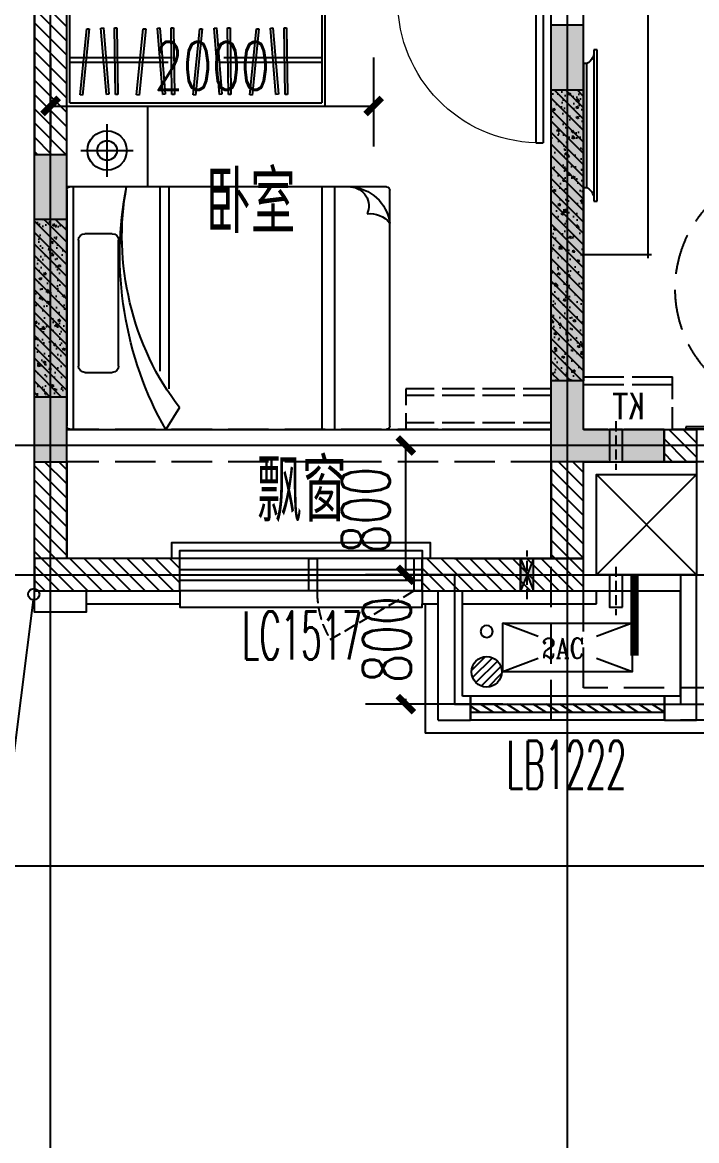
# Model space of a CAD drawing. Header units: millimetres. Extents: x 815519 to 890079, y 147095 to 251022.
# Drawn here: x 852805 to 856979, y 152595 to 159513 of the extents above; entities that cross this region are included whole.
import ezdxf

# ---------------------------------------------------------------- set-up
doc = ezdxf.new("R2010")
doc.units = ezdxf.units.MM
doc.header["$LTSCALE"] = 1000
for name, pattern in [('__DASH', [0.35, 0.25, -0.1]), ('DASH', [0.35, 0.25, -0.1]), ('DOTE', [61.468, 50.8, -5.08, 0.508, -5.08]), ('HIDDEN', [9.525, 6.35, -3.175])]:
    doc.linetypes.add(name, pattern=pattern)
doc.layers.get('Defpoints').update_dxf_attribs({"color": 1})
for name, color, linetype in [('A-WIND（门窗）', 155, 'Continuous'), ('COLUMN', 9, 'Continuous'), ('DIM_IDEN', 3, 'Continuous'), ('EQUIP_地漏', 7, 'Continuous'), ('HANDRAIL', 3, 'Continuous'), ('KTIAO', 125, 'Continuous'), ('PC_预制外墙', 11, 'Continuous'), ('PC_预制外墙填充', 252, 'Continuous'), ('PUB_DIM', 3, 'Continuous'), ('PUB_HATCH', 8, 'Continuous'), ('PUB_TEXT', 7, 'Continuous'), ('STAIR', 52, 'Continuous'), ('SURFACE', 6, 'Continuous'), ('VPIPE-凝结', 151, 'TG_N'), ('WALL', 2, 'Continuous'), ('WINDOW', 4, 'Continuous'), ('WINDOW_TEXT', 7, 'Continuous'), ('家具', 47, 'Continuous'), ('屋面索引', 6, 'Continuous'), ('总内隔墙', 30, 'Continuous'), ('梁虚线', 134, 'DASH'), ('看线', 163, 'Continuous'), ('砼墙', 3, 'Continuous'), ('空调', 9, 'Continuous'), ('空调机位', 9, 'Continuous'), ('面积框', 6, 'Continuous')]:
    doc.layers.add(name, color=color, linetype=linetype)
doc.layers.add('DOTE', color=1, linetype='DOTE', plot=False)
doc.layers.add('预留洞-空调', color=6, linetype='Continuous', lineweight=25)
doc.styles.add('_TCH_DIM_T3', font='SIMPLEX.shx', dxfattribs={"width": 0.7, "bigfont": 'GBCBIG.shx'})
doc.styles.add('_TCH_LABEL', font='COMPLEX', dxfattribs={"bigfont": 'GBCBIG'})
doc.styles.add('_TCH_WINDOW', font='SIMPLEX', dxfattribs={"height": 3.5, "bigfont": 'GBCBIG'})
doc.styles.add('C-SHET1', font='', dxfattribs={"width": 0.9})
doc.styles.add('COMPLEX', font='COMPLEX')
doc.styles.add('TG_LINETYPE', font='SIMPLEX', dxfattribs={"width": 0.8, "height": 3, "bigfont": 'HZTXT'})
doc.styles.get('C-SHET1').set_extended_font_data('FangSong_GB2312')
doc.linetypes.add('TG_N', pattern='A,2,-0.3,["N",TG_LINETYPE,S=0.1,R=0,X=-0.23,Y=-0.15],0', length=2.3)
doc.dimstyles.new('_TCH_ARCH&&100', dxfattribs={"dimtxt": 297.5, "dimasz": 100, "dimexe": 250, "dimexo": 300, "dimgap": 100, "dimtad": 1, "dimdec": 0, "dimzin": 0, "dimdsep": 46, "dimtxsty": '_TCH_DIM_T3', "dimblk": 'ARCHTICK', "dimcen": 0.09, "dimclrt": 7, "dimazin": 2, "dimtfac": 1, "dimtdec": 0, "dimtix": 1, "dimtmove": 2, "dimatfit": 3, "dimfxl": 1, "dimtolj": 1, "dimtzin": 0, "dimarcsym": 0})
pattern_1 = [(45, (0, 0), (-35.355339, 35.355339), []), (50, (0, 0), (143.452037, -12.550427), [15, -165]), (355, (0, 0), (-27.750267, 150.438427), [12, -132]), (100.4514, (11.95, -1.05), (115.701876, 137.88791), [12.748038, -140.228422]), (46.1842, (0, 40), (213.44821, -33.103803), [22.5, -247.5]), (96.6356, (17.79, 37.24), (186.93254, 194.823574), [19.12206, -210.3426]), (351.1842, (0, 40), (186.93239, 194.82372), [18, -198]), (21, (20, 30), (119.38141, -80.523778), [15, -165]), (326, (20, 30), (48.663066, 145.03001), [12, -132]), (71.4514, (29.95, 23.29), (168.044526, 64.5061), [12.748038, -140.228422]), (37.5, (0, 0), (2.431971, 66.5787708), [0, -130.4, 0, -134, 0, -132.5]), (7.5, (0, 0), (52.6139075, 78.882342), [0, -76.4, 0, -127.4, 0, -50.5]), (327.5, (-44.6, 0), (106.764487, -4.5109743), [0, -50, 0, -156, 0, -207]), (317.5, (-64.6, 0), (116.637234, 20.020996), [0, -65, 0, -103.6, 0, -147])]

# ---------------------------------------------------------------- blocks, each defined once
blk = doc.blocks.new('_ArchTick')
at = {"color": 0, "linetype": 'ByBlock', "const_width": 0.4}
blk.add_lwpolyline([(-0.5, -0.5), (0.5, 0.5)], dxfattribs=at)
blk = doc.blocks.new('*D732')
at = {"layer": 'Defpoints', "color": 0, "transparency": 16777216}
for p in [(-336973.1, 351550), (-334973.1, 351550), (-334973.1, 350950)]:
    blk.add_point(p, dxfattribs=at)
at = {"layer": 'PUB_DIM', "color": 0, "lineweight": -2, "transparency": 16777216}
for p, q in [((-336973.1, 351250), (-336973.1, 350700)), ((-334973.1, 351250), (-334973.1, 350700)), ((-336973.1, 350950), (-334973.1, 350950))]:
    blk.add_line(p, q, dxfattribs=at)
at = {"layer": 'PUB_DIM', "color": 0, "lineweight": -2, "transparency": 16777216, "xscale": 100, "yscale": 100, "zscale": 100, "rotation": 180}
blk.add_blockref('_ArchTick', (-336973.1, 350950), dxfattribs=at)
at = {"layer": 'PUB_DIM', "color": 0, "lineweight": -2, "transparency": 16777216, "xscale": 100, "yscale": 100, "zscale": 100}
blk.add_blockref('_ArchTick', (-334973.1, 350950), dxfattribs=at)
at = {"layer": 'PUB_DIM', "color": 7, "transparency": 16777216, "insert": (-335973.1, 351198.7), "char_height": 297.5, "attachment_point": 5, "style": '_TCH_DIM_T3'}
blk.add_mtext('\\A1;2000', dxfattribs=at)
blk = doc.blocks.new('10#楼-房间功能')
at = {"layer": 'PUB_TEXT', "style": '_TCH_LABEL'}
for s, p in [('卧室', (-336011.8, 410172.5)), ('飘窗', (-335694.9, 408390.1))]:
    blk.add_text(s, height=385.82, dxfattribs=at).set_placement(p)
blk = doc.blocks.new('10#-剪力墙-初')
at = {"layer": 'PUB_HATCH'}
for points in [[(678312.9, -146900.9), (678312.9, -147100.9), (679012.9, -147100.9), (679012.9, -144400.9), (678812.9, -144400.9), (678812.9, -146900.9)], [(682212.9, -145200.9), (682012.9, -145200.9), (682012.9, -147100.9), (682212.9, -147100.9)]]:
    blk.add_hatch(color=256, dxfattribs=at).paths.add_polyline_path(points)
at = {"layer": '砼墙', "color": 5, "ltscale": 1, "const_width": 10}
for points in [[(678312.9, -146900.9), (678812.9, -146900.9), (678812.9, -144400.9), (679012.9, -144400.9), (679012.9, -147100.9), (678312.9, -147100.9)], [(682212.9, -145200.9), (682212.9, -147100.9), (682012.9, -147100.9), (682012.9, -145200.9)]]:
    blk.add_lwpolyline(points, close=True, dxfattribs=at)
blk = doc.blocks.new('dddfg')
at = {"layer": '空调'}
for p, q in [((-230086.3, 24543.2), (-230086.3, 24368.2)), ((-229986.3, 24543.2), (-230086.3, 24543.2)), ((-230046.3, 24543.2), (-230046.3, 24368.2)), ((-229836.3, 24543.2), (-229936.3, 24543.2)), ((-229876.3, 24543.2), (-229876.3, 24368.2)), ((-229836.3, 24543.2), (-229836.3, 24368.2)), ((-230086.3, 24318.2), (-230086.3, 24118.2)), ((-230046.3, 24318.2), (-230046.3, 24118.2)), ((-229876.3, 24318.2), (-229876.3, 24118.2)), ((-229836.3, 24318.2), (-229836.3, 24118.2)), ((-230086.3, 24068.2), (-230086.3, 23868.2)), ((-230046.3, 24068.2), (-230046.3, 23868.2)), ((-229876.3, 24068.2), (-229876.3, 23868.2)), ((-229836.3, 24068.2), (-229836.3, 23868.2)), ((-230086.3, 23818.2), (-230086.3, 23643.2)), ((-230046.3, 23818.2), (-230046.3, 23643.2)), ((-229876.3, 23818.2), (-229876.3, 23643.2)), ((-229836.3, 23818.2), (-229836.3, 23643.2)), ((-230086.3, 23643.2), (-229986.3, 23643.2)), ((-229936.3, 23643.2), (-229836.3, 23643.2))]:
    blk.add_line(p, q, dxfattribs=at)
blk = doc.blocks.new('Z$W@#61777A51')
at = {"layer": '空调'}
for p, q in [((250, 325, -0.6), (0, 325, -0.6)), ((0, 187.5, -0.6), (0, 325, -0.6)), ((250, 277.5, -0.6), (0, 277.5, -0.6)), ((550, 325, -0.6), (300, 325, -0.6)), ((550, 277.5, -0.6), (300, 277.5, -0.6)), ((550, 187.5, -0.6), (550, 325, -0.6)), ((0, 0, -0.6), (0, 137.5, -0.6)), ((550, 0, -0.6), (550, 137.5, -0.6)), ((250, 0, -0.6), (0, 0, -0.6)), ((550, 0, -0.6), (300, 0, -0.6))]:
    blk.add_line(p, q, dxfattribs=at)
at = {"layer": '空调', "style": 'C-SHET1', "width": 0.9}
blk.add_text('KT', height=166.5, rotation=359.99346, dxfattribs=at).set_placement((170.1, 61.1, -0.6))
blk = doc.blocks.new('*U581')
for p, q in [((0, 0), (1600, 0)), ((0, -600), (0, 0)), ((1600, -600), (1600, 0)), ((1580, -20), (20, -20)), ((20, -20), (20, -580)), ((1580, -580), (1580, -20)), ((20, -300), (20, -330)), ((1600, -600), (0, -600)), ((1580, -580), (20, -580))]:
    blk.add_line(p, q)
at = {"color": 251, "linetype": 'HIDDEN', "ltscale": 0.1}
for p, q in [((238.6, -117.1), (233.2, -528.2)), ((253.6, -117.3), (238.6, -117.1)), ((248.2, -528.4), (253.6, -117.3)), ((322.8, -117.1), (289.5, -527.1)), ((304.5, -528.1), (337.7, -118.2)), ((337.7, -118.2), (322.8, -117.1)), ((425.9, -121.9), (411, -123.4)), ((411, -123.4), (452.2, -532.5)), ((467.1, -531), (425.9, -121.9)), ((588.6, -117.1), (583.2, -528.2)), ((603.6, -117.3), (588.6, -117.1)), ((598.2, -528.4), (603.6, -117.3)), ((672.8, -117.1), (639.5, -527.1)), ((654.5, -528.1), (687.7, -118.2)), ((687.7, -118.2), (672.8, -117.1)), ((775.9, -121.9), (761, -123.4)), ((761, -123.4), (802.2, -532.5)), ((817.1, -531), (775.9, -121.9)), ((938.6, -117.1), (933.2, -528.2)), ((953.6, -117.3), (938.6, -117.1)), ((948.2, -528.4), (953.6, -117.3)), ((1022.8, -117.1), (989.5, -527.1)), ((1004.5, -528.1), (1037.7, -118.2)), ((1037.7, -118.2), (1022.8, -117.1)), ((1125.9, -121.9), (1111, -123.4)), ((1111, -123.4), (1152.2, -532.5)), ((1167.1, -531), (1125.9, -121.9)), ((1288.6, -117.1), (1283.2, -528.2)), ((1303.6, -117.3), (1288.6, -117.1)), ((1298.2, -528.4), (1303.6, -117.3)), ((1372.8, -117.1), (1339.5, -527.1)), ((1354.5, -528.1), (1387.7, -118.2)), ((1387.7, -118.2), (1372.8, -117.1)), ((1475.9, -121.9), (1461, -123.4)), ((1461, -123.4), (1502.2, -532.5)), ((1517.1, -531), (1475.9, -121.9)), ((1580, -300), (20, -300)), ((20, -330), (1580, -330)), ((233.2, -528.2), (248.2, -528.4)), ((289.5, -527.1), (304.5, -528.1)), ((452.2, -532.5), (467.1, -531)), ((583.2, -528.2), (598.2, -528.4)), ((639.5, -527.1), (654.5, -528.1)), ((802.2, -532.5), (817.1, -531)), ((933.2, -528.2), (948.2, -528.4)), ((989.5, -527.1), (1004.5, -528.1)), ((1152.2, -532.5), (1167.1, -531)), ((1283.2, -528.2), (1298.2, -528.4)), ((1339.5, -527.1), (1354.5, -528.1)), ((1502.2, -532.5), (1517.1, -531))]:
    blk.add_line(p, q, dxfattribs=at)
blk = doc.blocks.new('A$C394760E6')
at = {"linetype": 'Continuous', "lineweight": -3}
for p, q in [((0, 1620), (440, 1620)), ((20, 0), (20, 1640)), ((420, 0), (420, 1640)), ((335.5, 351.7), (335.5, 1288.3)), ((335.5, 1288.3), (356.6, 1288.3)), ((356.6, 1288.3), (356.6, 351.7)), ((398.9, 436.2), (398.9, 1203.8)), ((398.9, 1203.8), (420, 1203.8)), ((420, 1203.8), (420, 436.2)), ((420, 436.2), (398.9, 436.2)), ((356.6, 351.7), (335.5, 351.7)), ((0, 20), (440, 20))]:
    blk.add_line(p, q, dxfattribs=at)
for centre, major_axis, start_param, end_param in [((434.9, 1274.6), (79.4, 0.8), 2.958446, 4.232249), ((434.9, 365.4), (-79.4, 1.3), -1.083746, 0.190057)]:
    blk.add_ellipse(centre, major_axis=major_axis, ratio=1, start_param=start_param, end_param=end_param, dxfattribs=at)
blk = doc.blocks.new('空调室外机')
at = {"linetype": 'ByBlock', "ltscale": 0.4}
for p, q in [((-375.2, 159.4), (-155.4, 76.9)), ((205, 76.9), (424.8, 159.4)), ((-375.2, -140.6), (-155.4, -58.2)), ((205, -58.2), (424.8, -140.6))]:
    blk.add_line(p, q, dxfattribs=at)
blk.add_lwpolyline([(424.8, -140.6), (424.8, 159.4), (-375.2, 159.4), (-375.2, -140.6)], close=True, dxfattribs=at)
at = {"style": 'COMPLEX', "width": 0.8}
blk.add_attdef('AC', (-83.7, -57, 0), '', height=125, dxfattribs=at)
blk = doc.blocks.new('$WINLIB2D$00000001')
for p, q in [((-0.5, 0.5), (0.5, 0.5)), ((-0.5, 0.5), (-0.5, -0.5)), ((0.5, -0.5), (0.5, 0.5)), ((0.5, 0.1667), (-0.5, 0.1667)), ((0.5, -0.1667), (-0.5, -0.1667)), ((-0.5, -0.5), (0.5, -0.5))]:
    blk.add_line(p, q)
blk = doc.blocks.new('$WINLIB2D$00000039')
at = {"color": 0}
for points in [[(-0.5, 0.5), (-0.5, -0.5)], [(0.5, 0.5), (-0.5, 0.5)], [(0.5, -0.5), (0.5, 0.5)], [(-0.5, 0.1667), (0.5, 0.1667)], [(-0.3839, -0.1667), (-0.448, 0.1667)], [(-0.3159, -0.1667), (-0.38, 0.1667)], [(-0.2479, -0.1667), (-0.312, 0.1667)], [(-0.1799, -0.1667), (-0.244, 0.1667)], [(-0.1119, -0.1667), (-0.176, 0.1667)], [(-0.0439, -0.1667), (-0.108, 0.1667)], [(0.0241, -0.1667), (-0.04, 0.1667)], [(0.0921, -0.1667), (0.028, 0.1667)], [(0.16, -0.1667), (0.0959, 0.1667)], [(0.228, -0.1667), (0.1639, 0.1667)], [(0.296, -0.1667), (0.2319, 0.1667)], [(0.364, -0.1667), (0.2999, 0.1667)], [(0.432, -0.1667), (0.3679, 0.1667)], [(0.5, -0.1667), (0.4359, 0.1667)], [(-0.4519, -0.1667), (-0.5, 0.0836)], [(-0.5, -0.1667), (0.5, -0.1667)], [(0.5, -0.5), (-0.5, -0.5)]]:
    blk.add_lwpolyline(points, dxfattribs=at)
blk = doc.blocks.new('$DorLib2D$00000001')
for p, q in [((0.45, 0.975), (0.5, 0.975)), ((0.45, 0), (0.45, 0.975)), ((0.5, 0), (0.5, 0.975)), ((0.5, 0), (0.45, 0))]:
    blk.add_line(p, q)
at = {"lineweight": 13}
blk.add_arc((0.475, 0), 0.975, 91.46928, 180, dxfattribs=at)
blk = doc.blocks.new('$DorLib2D$00000130')
at = {"color": 0, "linetype": 'Continuous'}
for p, q in [((-0.5333, 0.6601), (-0.5333, 0.5127)), ((0, 0.6601), (-0.5333, 0.6601)), ((0, 0.5127), (0, 0.6601)), ((0.5333, 0.6601), (0, 0.6601)), ((0.5333, 0.6601), (0.5333, 0.5127)), ((0, 0.5127), (-0.5333, 0.5127)), ((0.5333, 0.5127), (0, 0.5127)), ((-0.3853, 0.2694), (-0.1396, 0.2694)), ((-0.3853, 0.2694), (-0.2999, 0.2144)), ((-0.2999, 0.2144), (-0.2999, 0.2694)), ((0.3853, 0.2694), (0.1396, 0.2694)), ((0.2999, 0.2144), (0.2999, 0.2694)), ((0.3853, 0.2694), (0.2999, 0.2144))]:
    blk.add_line(p, q, dxfattribs=at)
blk = doc.blocks.new('3-Ba户型-右')
at = {"layer": 'A-WIND（门窗）', "linetype": 'DASH', "ltscale": 0.3}
blk.add_line((-686198.7, 345300), (-685679.1, 345600), dxfattribs=at)
at = {"layer": 'A-WIND（门窗）'}
for points in [[(-686329.1, 345600), (-686329.1, 345800), (-686279.1, 345800), (-686279.1, 345600)], [(-685629.1, 345600), (-685629.1, 345800), (-685679.1, 345800), (-685679.1, 345600)]]:
    blk.add_lwpolyline(points, close=True, dxfattribs=at)
at = {"layer": 'A-WIND（门窗）', "linetype": 'DASH', "ltscale": 0.3}
blk.add_arc((-685679.1, 345600), 600, 180, 210, dxfattribs=at)
at = {"layer": 'STAIR', "color": 8, "linetype": '__DASH'}
blk.add_circle((-683311.6, 347469), 750, dxfattribs=at)
at = {"layer": 'SURFACE'}
for p, q in [((-683929.1, 346399.2), (-683929.1, 346320)), ((-684549.1, 345700), (-684549.1, 346320)), ((-684549.1, 346320), (-683929.1, 346320)), ((-687129.1, 345600), (-687129.1, 345520)), ((-685629.1, 345600), (-685629.1, 345520)), ((-684549.1, 345520), (-684549.1, 345600)), ((-687709.1, 345520), (-687129.1, 345520)), ((-685629.1, 345520), (-685529.1, 345520)), ((-685379.1, 345520), (-684549.1, 345520))]:
    blk.add_line(p, q, dxfattribs=at)
blk.add_lwpolyline([(-687709.1, 345600), (-687709.1, 345470), (-688029.1, 345470), (-688029.1, 345600)], dxfattribs=at)
at = {"layer": 'WALL'}
for p, q in [((-688029.1, 345600), (-688029.1, 349300)), ((-684629.1, 346600), (-684629.1, 349300)), ((-687829.1, 345800), (-687829.1, 349200)), ((-684829.1, 346500), (-684829.1, 349200)), ((-684629.1, 346600), (-683929.1, 346600)), ((-683929.1, 346600), (-683929.1, 346400)), ((-684829.1, 345800), (-684829.1, 346500)), ((-684629.1, 346400), (-683929.1, 346400)), ((-684629.1, 345700), (-684629.1, 346400)), ((-687129.1, 345800), (-687829.1, 345800)), ((-687129.1, 345600), (-687129.1, 345800)), ((-685429.1, 345800), (-685629.1, 345800)), ((-685629.1, 345800), (-685629.1, 345600)), ((-685429.1, 345800), (-684829.1, 345800)), ((-684629.1, 345700), (-683929.1, 345700)), ((-683929.1, 344800), (-683929.1, 345700)), ((-688029.1, 345600), (-687129.1, 345600)), ((-685629.1, 345600), (-685529.1, 345600)), ((-685529.1, 344800), (-685529.1, 345600)), ((-685379.1, 344950), (-685379.1, 345600)), ((-685379.1, 345600), (-684729.1, 345600)), ((-684729.1, 345600), (-684029.1, 345600)), ((-684029.1, 344950), (-684029.1, 345600)), ((-685329.1, 344950), (-685379.1, 344950)), ((-685329.1, 344800), (-685329.1, 344950)), ((-684029.1, 344950), (-684129.1, 344950)), ((-684129.1, 344950), (-684129.1, 344800)), ((-685529.1, 344800), (-685329.1, 344800)), ((-684129.1, 344800), (-683929.1, 344800))]:
    blk.add_line(p, q, dxfattribs=at)
at = {"layer": 'WINDOW'}
blk.add_line((-687829.1, 346600), (-684829.1, 346600), dxfattribs=at)
at = {"layer": '家具'}
for p, q in [((-687579.1, 348163), (-687579.1, 348487)), ((-687741.1, 348325), (-687417.1, 348325)), ((-685849.1, 348100), (-687809.1, 348100)), ((-687789.1, 348100), (-687789.1, 346600)), ((-687252.1, 348100), (-687252.1, 346960.7)), ((-687197, 348100), (-687197, 346850.4)), ((-686249.3, 348100), (-686249.3, 346600)), ((-686170.5, 348100), (-686170.5, 346600)), ((-687829.1, 348080), (-687829.1, 346620)), ((-685829.1, 346620), (-685829.1, 348080)), ((-687756.2, 347770.2), (-687756.2, 346991.6)), ((-687547.5, 347810.2), (-687716.2, 347810.2)), ((-687507.5, 346991.6), (-687507.5, 347770.2)), ((-687716.2, 346951.6), (-687547.5, 346951.6)), ((-687130.6, 346735.6), (-687215.5, 346600)), ((-687809.1, 346600), (-685849.1, 346600)), ((-683929.1, 346320), (-684549.1, 345700)), ((-684549.1, 346320), (-683929.1, 345700))]:
    blk.add_line(p, q, dxfattribs=at)
for points in [[(-687829.1, 348600), (-687329.1, 348600), (-687329.1, 348100), (-687829.1, 348100)], [(-683929.1, 345700), (-684549.1, 345700), (-684549.1, 346320), (-683929.1, 346320)]]:
    blk.add_lwpolyline(points, close=True, dxfattribs=at)
for radius in [121.5, 60.7]:
    blk.add_circle((-687579.1, 348325), radius, dxfattribs=at)
at = {"layer": '家具', "extrusion": (0, 0, -1)}
for centre, major_axis, ratio, start_param, end_param in [((-687809.1, 348080), (-14.1, 14.1), 1, 5.497787, 7.068583), ((-686599.4, 347470.9), (-225.3, 1406.2), 0.620308, 4.147457, 5.272827), ((-686576, 347591.2), (-295.2, 1237.2), 0.696485, 4.126239, 5.294782), ((-686077.2, 347981.6), (83.8, 83.8), 1, -0.749305, 1.20892), ((-686084.6, 347842.5), (182.3, 182.3), 1, -0.740006, 0.653879), ((-685849.1, 348080), (14.1, 14.1), 1, -0.785398, 0.785398), ((-685947.7, 347784.5), (106.1, 106.1), 1, -0.92943, 0.126808), ((-687716.2, 347770.2), (28.3, 28.3), 1, 3.926991, 5.497787), ((-687547.5, 347770.2), (-28.3, 28.3), 1, 0.785398, 2.356194), ((-687716.2, 346991.6), (-28.3, 28.3), 1, 3.926991, 5.497787), ((-687547.5, 346991.6), (28.3, 28.3), 1, 0.785398, 2.356194), ((-687809.1, 346620), (14.1, 14.1), 1, 2.356194, 3.926991), ((-685849.1, 346620), (-14.1, 14.1), 1, 2.356194, 3.926991)]:
    blk.add_ellipse(centre, major_axis=major_axis, ratio=ratio, start_param=start_param, end_param=end_param, dxfattribs=at)
at = {"layer": '看线'}
for p in [(-685609.1, 345520), (-681409.1, 344720)]:
    blk.add_line(p, (-685609.1, 344720), dxfattribs=at)
blk.add_lwpolyline([(-687129.1, 345520), (-687129.1, 345500), (-685629.1, 345500), (-685629.1, 345520)], dxfattribs=at)
at = {"layer": 'KTIAO', "extrusion": (0, 0, -1)}
ref = blk.add_blockref('空调室外机', (684704.2, 345240.6), dxfattribs=dict(at, zscale=-1))
ref.add_attrib('AC', '2AC', (-684887.2, 345183.6), dxfattribs={"layer": '0', "height": 125, "style": 'COMPLEX', "width": 0.8})
at = {"layer": 'WINDOW'}
ref = blk.add_blockref('$DorLib2D$00000001', (-685329.1, 349250), dxfattribs=dict(at, xscale=900, yscale=-900, zscale=900, rotation=359.9999975299372))
ref.add_attrib('A', 'M0922', (-685670.1, 349276.3), dxfattribs={"layer": 'WINDOW_TEXT', "height": 297.5, "rotation": 360, "style": '_TCH_WINDOW', "width": 0.494118})
ref = blk.add_blockref('$DorLib2D$00000130', (-682929.1, 346550), dxfattribs=dict(at, xscale=-2000, yscale=-100, zscale=-2000, rotation=180))
ref.add_attrib('A', 'TLM2023', (-683394.6, 346176.2), dxfattribs={"layer": 'WINDOW_TEXT', "height": 297.5, "style": '_TCH_WINDOW', "width": 0.494118})
ref = blk.add_blockref('$WINLIB2D$00000001', (-686379.1, 345700), dxfattribs=dict(at, xscale=-1500, yscale=200, zscale=-1500))
ref.add_attrib('A', 'LC1517', (-686743.1, 345176.2), dxfattribs={"layer": 'WINDOW_TEXT', "height": 297.5, "style": '_TCH_WINDOW', "width": 0.494118})
ref = blk.add_blockref('$WINLIB2D$00000039', (-684729.1, 344875), dxfattribs=dict(at, xscale=1200, yscale=150, zscale=1200))
ref.add_attrib('A', 'LB1222', (-685107.1, 344376.2), dxfattribs={"layer": 'WINDOW_TEXT', "height": 297.5, "style": '_TCH_WINDOW', "width": 0.494118})
at = {"layer": '家具', "linetype": 'Continuous', "lineweight": -3, "extrusion": (0, 0, -1), "zscale": -1}
for name, p in [('A$C394760E6', (684209.1, 347659)), ('*U581', (686229.1, 349200))]:
    blk.add_blockref(name, p, dxfattribs=at)
at = {"layer": '空调', "rotation": 270}
blk.add_blockref('dddfg', (-709372.3, 116763.7), dxfattribs=at)
at = {"layer": '空调机位', "linetype": 'DASH', "extrusion": (0, 0, -1), "zscale": -1, "rotation": 0.001363184523858373}
blk.add_blockref('Z$W@#61777A51', (684079.2, 346600), dxfattribs=at)
blk = doc.blocks.new('A$C18B43379')
blk.add_lwpolyline([(-40, 0), (-40, -200), (40, -200), (40, 0), (-40, 0)])
at = {"color": 2, "linetype": 'DASH', "ltscale": 0.25}
blk.add_lwpolyline([(0, -250), (0, 50)], dxfattribs=at)
blk = doc.blocks.new('A$C1AEB30FF')
h = blk.add_hatch(color=8)
h.dxf.hatch_style = 1
h.paths.add_polyline_path([(40, -200), (0, -100), (40, 0)])
h.paths.add_polyline_path([(-40, -200), (0, -100), (-40, 0)])
at = {"color": 2, "linetype": 'DASH', "ltscale": 0.25}
blk.add_lwpolyline([(0, 50), (0, -250)], dxfattribs=at)
for points in [[(40, -200), (40, 0), (-40, 0), (-40, -200), (40, -200)], [(-40, -200), (0, -100), (-40, 0), (-40, -200)], [(40, -200), (0, -100), (40, 0), (40, -200)]]:
    blk.add_lwpolyline(points)
blk = doc.blocks.new('$TwtSys$00000141')
for p, q in [((-94.2, 7.7), (-10.1, 91.8)), ((-94.2, 7.7), (-10.1, 91.8)), ((-87.2, -35.1), (35.1, 87.2)), ((-87.2, -35.1), (35.1, 87.2)), ((-66.5, -66.5), (66.5, 66.5)), ((-66.5, -66.5), (66.5, 66.5)), ((-32.4, -87.1), (87.6, 32.9)), ((-32.4, -87.1), (87.6, 32.9)), ((11.4, -92.3), (92.3, -11.4)), ((11.4, -92.3), (92.3, -11.4))]:
    blk.add_line(p, q)
blk.add_circle((0, 0), 94)
blk.add_circle((0, 0), 94)
blk = doc.blocks.new("3B'雨水")
at = {"layer": 'VPIPE-凝结'}
blk.add_circle((-541514.2, 684840.5), 37.5, dxfattribs=at)
at = {"layer": 'EQUIP_地漏', "yscale": -1, "rotation": 180}
blk.add_blockref('$TwtSys$00000141', (-541514.2, 684590.6), dxfattribs=at)
at = {"layer": '预留洞-空调', "xscale": -1, "rotation": 180}
for name, p in [('A$C18B43379', (-542314.2, 685890.5)), ('A$C1AEB30FF', (-541764.2, 685090.5)), ('A$C18B43379', (-542314.2, 684990.5))]:
    blk.add_blockref(name, p, dxfattribs=at)
blk = doc.blocks.new('*D932')
at = {"layer": 'Defpoints', "color": 0, "transparency": 16777216}
for p in [(-207570, 539700), (-206670, 539700), (-206670, 538900)]:
    blk.add_point(p, dxfattribs=at)
at = {"layer": 'PUB_DIM', "color": 0, "lineweight": -2, "transparency": 16777216}
for p, q in [((-206970, 539700), (-207820, 539700)), ((-207570, 538900), (-207570, 539700)), ((-206970, 538900), (-207820, 538900))]:
    blk.add_line(p, q, dxfattribs=at)
at = {"layer": 'PUB_DIM', "color": 0, "lineweight": -2, "transparency": 16777216, "xscale": 100, "yscale": 100, "zscale": 100}
for p, rotation in [((-207570, 539700), 90), ((-207570, 538900), 270)]:
    blk.add_blockref('_ArchTick', p, dxfattribs=dict(at, rotation=rotation))
at = {"layer": 'PUB_DIM', "color": 7, "transparency": 16777216, "insert": (-207818.8, 539300), "char_height": 297.5, "attachment_point": 5, "rotation": 90, "style": '_TCH_DIM_T3'}
blk.add_mtext('\\A1;800', dxfattribs=at)
blk = doc.blocks.new('*D933')
at = {"layer": 'Defpoints', "color": 0, "transparency": 16777216}
for p in [(-207570, 538900), (-206670, 538900), (-206670, 538100)]:
    blk.add_point(p, dxfattribs=at)
at = {"layer": 'PUB_DIM', "color": 0, "lineweight": -2, "transparency": 16777216}
for p, q in [((-206970, 538900), (-207820, 538900)), ((-207570, 538900), (-207570, 538867.8)), ((-207570, 538100), (-207570, 538132.3)), ((-206970, 538100), (-207820, 538100))]:
    blk.add_line(p, q, dxfattribs=at)
at = {"layer": 'PUB_DIM', "color": 0, "lineweight": -2, "transparency": 16777216, "xscale": 100, "yscale": 100, "zscale": 100}
for p, rotation in [((-207570, 538900), 90), ((-207570, 538100), 270)]:
    blk.add_blockref('_ArchTick', p, dxfattribs=dict(at, rotation=rotation))
at = {"layer": 'PUB_DIM', "color": 7, "transparency": 16777216, "insert": (-207687.5, 538500), "char_height": 297.5, "attachment_point": 5, "rotation": 90, "style": '_TCH_DIM_T3'}
blk.add_mtext('\\A1;800', dxfattribs=at)
blk = doc.blocks.new('10#-飘窗-栏杆')
at = {"layer": 'HANDRAIL'}
for points in [[(-209020, 345800), (-209020, 345900), (-207420, 345900), (-207420, 345800)], [(-208970, 345800), (-208970, 345850), (-207470, 345850), (-207470, 345800)]]:
    blk.add_lwpolyline(points, dxfattribs=at)
blk = doc.blocks.new('DAAB')
at = {"layer": '梁虚线', "ltscale": 1}
for p, q in [((241817.7, -674115.6), (241817.7, -672015.6)), ((242017.7, -674115.6), (242017.7, -672015.6)), ((245017.7, -674915.6), (245017.7, -673415.6)), ((245217.7, -674915.6), (245217.7, -673415.6)), ((238917.7, -676615.6), (241317.7, -676615.6)), ((242017.7, -676615.6), (245017.7, -676615.6)), ((238917.7, -676815.6), (241317.7, -676815.6)), ((241817.7, -678215.6), (241817.7, -676815.6)), ((242017.7, -678415.6), (242017.7, -676815.6)), ((242017.7, -676815.6), (245017.7, -676815.6)), ((238517.7, -678215.6), (241817.7, -678215.6)), ((238517.7, -678415.6), (242017.7, -678415.6))]:
    blk.add_line(p, q, dxfattribs=at)
for points in [[(241817.7, -676615.6), (241817.7, -674115.6)], [(241817.7, -674115.6), (242017.7, -674115.6)], [(242017.7, -676815.6), (242017.7, -674115.6)], [(245017.7, -676815.6), (245017.7, -674915.6)], [(245217.7, -674915.6), (245017.7, -674915.6)], [(245217.7, -676815.6), (245217.7, -674915.6)], [(241317.7, -676815.6), (241317.7, -676615.6)], [(241317.7, -676615.6), (241817.7, -676615.6)], [(241317.7, -676815.6), (242017.7, -676815.6)], [(245217.7, -676815.6), (245017.7, -676815.6)]]:
    blk.add_lwpolyline(points, dxfattribs=at)
blk = doc.blocks.new('10#-标准层-装备式')
at = {"layer": 'PC_预制外墙填充'}
h = blk.add_hatch(dxfattribs=at)
h.set_pattern_fill('ANSI31', color=256, scale=500, style=0)
h.set_pattern_definition([(45, (-572752.71, 434421.08), (-44.194174, 44.194174), [])])
h.paths.add_polyline_path([(198313.5, 539000), (198513.5, 539000), (198513.5, 539600), (198313.5, 539600)])
h.paths.add_polyline_path([(195313.5, 539000), (195113.5, 539000), (195113.5, 539600), (195313.5, 539600)])
h.paths.add_polyline_path([(188313.5, 537000), (188113.5, 537000), (188113.5, 536400), (188313.5, 536400)])
h.paths.add_polyline_path([(183313.5, 536400), (183113.5, 536400), (183113.5, 537000), (183313.5, 537000)])
h.paths.add_polyline_path([(181513.5, 536400), (181513.5, 537000)])
h.paths.add_polyline_path([(181713.5, 537000), (181513.5, 537000), (181513.5, 536400), (181713.5, 536400)])
h.paths.add_polyline_path([(176713.5, 536400), (176513.5, 536400), (176513.5, 537000), (176713.5, 537000)])
h.paths.add_polyline_path([(169313.5, 538000), (169513.5, 538000), (169513.5, 538800), (169313.5, 538800)])
h.paths.add_polyline_path([(165813.5, 538000), (166013.5, 538000), (166013.5, 538800), (165813.5, 538800)])
h.paths.add_polyline_path([(166513.5, 547200), (165813.5, 547200), (165813.5, 547400), (166513.5, 547400)])
h.paths.add_polyline_path([(185513.5, 543700), (185713.5, 543700), (185713.5, 543000), (185513.5, 543000)])
h.paths.add_polyline_path([(179313.5, 543000), (179113.5, 543000), (179113.5, 543700), (179313.5, 543700)])
h.paths.add_polyline_path([(198313.5, 543000), (198513.5, 543000), (198513.5, 541500), (198313.5, 541500)])
h.paths.add_polyline_path([(197613.5, 539000), (197613.5, 538800), (198513.5, 538800), (198513.5, 539000)])
h.paths.add_polyline_path([(196113.5, 538800), (196113.5, 539000), (195113.5, 539000), (195113.5, 538800)])
h.paths.add_polyline_path([(194813.5, 550500), (194813.5, 550700), (194163.5, 550700), (194163.5, 550500)])
h.paths.add_polyline_path([(193013.5, 550700), (193013.5, 550500), (193763.5, 550500), (193763.5, 550700)])
h.paths.add_polyline_path([(191513.5, 550500), (191513.5, 550700), (191013.5, 550700), (191013.5, 550500)])
h.paths.add_polyline_path([(187013.5, 552800.3), (187013.5, 552600), (187913.5, 552600), (187913.5, 552800.3)])
h.paths.add_polyline_path([(185713.5, 549800), (185913.5, 549800), (185913.5, 549900), (185713.5, 549900)])
h.paths.add_polyline_path([(185913.5, 548000), (185713.5, 548000), (185713.5, 547700), (185913.5, 547700)])
h.paths.add_polyline_path([(187213.5, 544400), (187413.5, 544400), (187413.5, 544900), (187213.5, 544900)])
h.paths.add_polyline_path([(187413.5, 543798.4), (187213.5, 543798.4), (187213.5, 543700), (187413.5, 543700)])
h.paths.add_polyline_path([(186313.5, 542800), (186313.5, 543000), (185713.5, 543000), (185713.5, 542800)])
h.paths.add_polyline_path([(186913.5, 543000), (186913.5, 542800), (187013.5, 542800), (187013.5, 543000)])
h.paths.add_polyline_path([(183413.5, 543500), (183413.5, 543700), (183213.5, 543700), (183213.5, 543500)])
h.paths.add_polyline_path([(184613.5, 543700), (184613.5, 543500), (185513.5, 543500), (185513.5, 543700)])
h.paths.add_polyline_path([(181413.5, 543700), (181413.5, 543500), (181613.5, 543500), (181613.5, 543700)])
h.paths.add_polyline_path([(180213.5, 543500), (180213.5, 543700), (179313.5, 543700), (179313.5, 543500)])
h.paths.add_polyline_path([(178513.5, 543000), (178513.5, 542800), (179113.5, 542800), (179113.5, 543000)])
h.paths.add_polyline_path([(177913.5, 542800), (177913.5, 543000), (177813.5, 543000), (177813.5, 542800)])
h.paths.add_polyline_path([(177413.5, 544400), (177613.5, 544400), (177613.5, 544900), (177413.5, 544900)])
h.paths.add_polyline_path([(177613.5, 543800), (177413.5, 543800), (177413.5, 543700), (177613.5, 543700)])
h.paths.add_polyline_path([(178413.5, 549800), (178613.5, 549800), (178613.5, 549900), (178413.5, 549900)])
h.paths.add_polyline_path([(178613.5, 547800), (178413.5, 547800), (178413.5, 547700), (178613.5, 547700)])
h.paths.add_polyline_path([(177313.5, 552600), (177313.5, 552800), (176413.5, 552800), (176413.5, 552600)])
h.paths.add_polyline_path([(172713.5, 550900), (172713.5, 550700), (173613.5, 550700), (173613.5, 550900)])
h.paths.add_polyline_path([(172063.5, 550700), (172063.5, 550900), (171863.5, 550900), (171863.5, 550700)])
h.paths.add_polyline_path([(170763.5, 550600), (170763.5, 550400), (171213.5, 550400), (171213.5, 550600)])
h.paths.add_polyline_path([(168863.5, 550600), (168863.5, 550400), (170163.5, 550400), (170163.5, 550600)])
h.paths.add_polyline_path([(167363.5, 550400), (167363.5, 550600), (167163.5, 550600), (167163.5, 550400)])
h.paths.add_polyline_path([(165813.5, 547000), (166013.5, 547000), (166013.5, 547200), (165813.5, 547200)])
h.paths.add_polyline_path([(166013.5, 545500), (165813.5, 545500), (165813.5, 544700), (166013.5, 544700)])
h.paths.add_polyline_path([(165813.5, 544350), (166013.5, 544350), (166013.5, 544500.1), (165813.5, 544500.1)])
h.paths.add_polyline_path([(166013.5, 543750), (165813.5, 543750), (165813.5, 542800), (166013.5, 542800)])
h.paths.add_polyline_path([(168513.5, 538200), (168513.5, 538000), (169313.5, 538000), (169313.5, 538200)])
h.paths.add_polyline_path([(166713.5, 538000), (166713.5, 538200), (166013.5, 538200), (166013.5, 538000)])
h.paths.add_polyline_path([(172213.5, 539000), (172213.5, 538800), (172413.5, 538800), (172413.5, 539000)])
h.paths.add_polyline_path([(170213.5, 538800), (170213.5, 539000), (170013.5, 539000), (170013.5, 538800)])
h.paths.add_polyline_path([(175813.5, 537200), (175813.5, 537000), (176013.5, 537000), (176013.5, 537200)])
h.paths.add_polyline_path([(173813.5, 537000), (173813.5, 537200), (173613.5, 537200), (173613.5, 537000)])
h.paths.add_polyline_path([(177513.5, 536200), (177513.5, 536400), (176513.5, 536400), (176513.5, 536200)])
h.paths.add_polyline_path([(181163.5, 536400), (181163.5, 536200), (181713.5, 536200), (181713.5, 536400)])
h.paths.add_polyline_path([(179663.5, 536200), (179663.5, 536400), (179013.5, 536400), (179013.5, 536200)])
h.paths.add_polyline_path([(183663.5, 536200), (183663.5, 536400), (183113.5, 536400), (183113.5, 536200)])
h.paths.add_polyline_path([(187313.5, 536400), (187313.5, 536200), (188313.5, 536200), (188313.5, 536400)])
h.paths.add_polyline_path([(185813.5, 536200), (185813.5, 536400), (185163.5, 536400), (185163.5, 536200)])
h.paths.add_polyline_path([(191013.5, 537200), (191013.5, 537000), (191213.5, 537000), (191213.5, 537200)])
h.paths.add_polyline_path([(189013.5, 537000), (189013.5, 537200), (188813.5, 537200), (188813.5, 537000)])
h.paths.add_polyline_path([(194413.5, 539800), (194413.5, 539600), (194613.5, 539600), (194613.5, 539800)])
h.paths.add_polyline_path([(192413.3, 539600), (192413.3, 539800), (192213.5, 539800), (192213.5, 539600)])
h.paths.add_polyline_path([(197613.5, 545900), (197413.5, 545900), (197413.5, 545000), (197613.5, 545000)])
h.paths.add_polyline_path([(197413.5, 546550), (197613.5, 546550), (197613.5, 547300), (197413.5, 547300)])
at = {"layer": 'PC_预制外墙'}
for points in [[(198313.5, 543000), (198513.5, 543000), (198513.5, 541500), (198313.5, 541500)], [(194413.5, 539800), (194413.5, 539600), (194613.5, 539600), (194613.5, 539800)], [(195313.5, 539000), (195113.5, 539000), (195113.5, 539600), (195313.5, 539600)], [(198313.5, 539000), (198513.5, 539000), (198513.5, 539600), (198313.5, 539600)], [(196113.5, 539000), (196113.5, 538800), (195113.5, 538800), (195113.5, 539000)], [(197613.5, 539000), (198513.5, 539000), (198513.5, 538800), (197613.5, 538800)]]:
    blk.add_lwpolyline(points, close=True, dxfattribs=at)
blk = doc.blocks.new('10#楼-装配式-标准层')
at = {"layer": 'PUB_HATCH'}
h = blk.add_hatch(dxfattribs=at)
h.set_pattern_fill('钢筋混凝土', color=256, scale=20, style=0)
h.set_pattern_definition(pattern_1)
h.paths.add_polyline_path([(195313.5, 541900), (195113.5, 541900), (195113.5, 540100), (195313.5, 540100)])
h = blk.add_hatch(dxfattribs=at)
h.set_pattern_fill('钢筋混凝土', color=256, scale=20, style=0)
h.set_pattern_definition(pattern_1)
h.paths.add_polyline_path([(198313.5, 541100), (198313.5, 540000), (198513.5, 540000), (198513.5, 541100)])
at = {"layer": 'COLUMN'}
for p, q in [((198313.5, 541100), (198313.5, 540000)), ((198513.5, 541100), (198313.5, 541100)), ((198513.5, 540000), (198513.5, 541100)), ((198313.5, 540000), (198513.5, 540000))]:
    blk.add_line(p, q, dxfattribs=at)
at = {"layer": 'WALL'}
for p, q in [((195313.5, 541900), (195113.5, 541900)), ((195113.5, 541900), (195113.5, 540100)), ((195313.5, 540100), (195313.5, 541900)), ((195113.5, 540100), (195313.5, 540100))]:
    blk.add_line(p, q, dxfattribs=at)
blk = doc.blocks.new('10#标准层轴网')
at = {"layer": 'DOTE'}
for p, q in [((-336973.1, 342150), (-336973.1, 365950)), ((-336973.1, 342150), (-336973.1, 365950)), ((-333773.1, 342150), (-333773.1, 354150)), ((-330273.1, 348850), (-344033.1, 348850)), ((-370833.1, 348050), (-303473.1, 348050)), ((-334473.1, 348050), (-334473.1, 347250)), ((-333073.1, 348050), (-333073.1, 347250)), ((-334473.1, 347250), (-330273.1, 347250)), ((-370833.1, 346250), (-303473.1, 346250))]:
    blk.add_line(p, q, dxfattribs=at)
at = {"layer": 'PUB_DIM'}
dim = blk.add_aligned_dim(p1=(-336973.1, 351550), p2=(-334973.1, 351550), distance=-600, dimstyle='_TCH_ARCH&&100', dxfattribs=at)
dim.commit()
dim.dimension.update_dxf_attribs({"geometry": '*D732', "text_midpoint": (-335973.1, 351198.7)})
blk = doc.blocks.new('10#尺寸标注-0')
at = {"layer": 'PUB_DIM', "color": 112}
dim = blk.add_aligned_dim(p1=(-206670, 538900), p2=(-206670, 539700), distance=900, dimstyle='_TCH_ARCH&&100', dxfattribs=at)
dim.commit()
dim.dimension.update_dxf_attribs({"geometry": '*D932', "text_midpoint": (-207818.8, 539300)})
dim = blk.add_linear_dim(base=(-207570, 538900), p1=(-206670, 538100), p2=(-206670, 538900), angle=90, dimstyle='_TCH_ARCH&&100', dxfattribs=at)
dim.commit()
dim.dimension.update_dxf_attribs({"geometry": '*D933', "text_midpoint": (-207687.5, 538500), "dimtype": 129})

msp = doc.modelspace()

# ---------------------------------------------------------------- linework, layer by layer
at = {"layer": 'DIM_IDEN', "color": 5, "const_width": 50}
msp.add_lwpolyline([(856594.8, 156095.6), (856594.8, 155595.6)], dxfattribs=at)
at = {"layer": '屋面索引'}
msp.add_line((852871, 155940.6), (852294.5, 151364.9), dxfattribs=at)
msp.add_circle((852875.4, 155975.4), 35, dxfattribs=at)

# ---------------------------------------------------------------- block references
at = {"xscale": -1}
msp.add_blockref('10#-剪力墙-初', (1535092.4, 303896.3), dxfattribs=at)
at = {"xscale": -1, "rotation": 359.9999999999714}
msp.add_blockref('DAAB', (1098097, 833611), dxfattribs=at)
msp.add_blockref('10#-飘窗-栏杆', (1062749.5, -189604.6))
at = {"layer": '总内隔墙', "color": 0, "xscale": -1}
for name in ['10#-标准层-装备式', '10#楼-装配式-标准层']:
    msp.add_blockref(name, (1051393, -382804.6), dxfattribs=at)
at = {"layer": '看线'}
for name, p in [('10#标准层轴网', (1189952.5, -191954.6)), ('3-Ba户型-右', (1540908.5, -189604.6)), ('10#楼-房间功能', (1189952.5, -251965.6))]:
    msp.add_blockref(name, p, dxfattribs=at)
at = {"layer": '看线', "xscale": -1}
msp.add_blockref("3B'雨水", (314165.3, -529095.1), dxfattribs=at)
at = {"layer": '面积框'}
msp.add_blockref('10#尺寸标注-0', (1062749.5, -382804.6), dxfattribs=at)

doc.saveas('drawing.dxf')
